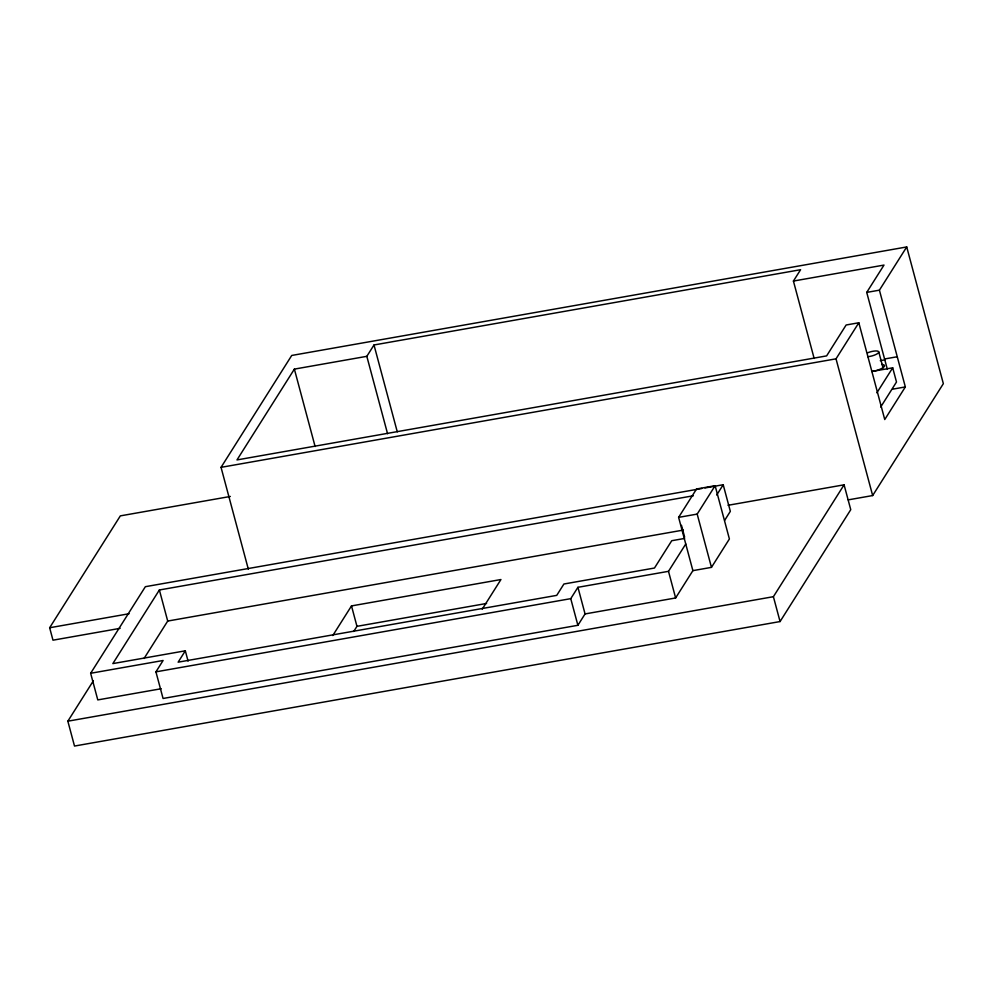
<?xml version="1.0" encoding="UTF-8"?>
<svg xmlns="http://www.w3.org/2000/svg" width="993" height="993" viewBox="0 0 993 993"><rect width="100%" height="100%" fill="white"/><g stroke="black" fill="none" stroke-linecap="round" stroke-linejoin="round"><path stroke-width="1.49" d="M120.141 628.333L52.977 640.187L49.65 627.75L120.339 515.876L230.326 496.463M161.189 688.732L97.786 699.916L90.648 673.279L145.363 586.689L701.865 488.494M248.324 569.175L221.042 467.343L291.731 355.457L906.721 246.947L943.35 383.67L872.661 495.557L848.233 499.864M728.03 505.288L844.087 484.82L850.753 509.67L780.064 621.556L74.5 746.053L67.847 721.191L93.33 680.863M814.161 358.473L793.419 281.056L800.594 269.711L374.001 344.981L366.827 356.326L294.375 369.111L236.992 459.92L826.623 355.891L846.135 324.996L858.821 322.762L884.751 419.53L905.343 386.935L879.413 290.167L906.721 246.947M693.362 495.768L159.376 589.979L112.854 663.597L185.319 650.812L188.087 661.177M144.035 658.508L167.705 621.059L159.376 589.979M685.753 544.003L668.5 571.323L577.926 587.31L585.063 613.935L577.889 625.292L163.063 698.476L155.926 671.851L163.1 660.494L90.648 673.279M185.319 650.812L178.144 662.17L556.738 595.366L563.912 584.008L654.474 568.033L671.74 540.713L684.599 538.442M332.779 635.532L351.497 605.916L500.931 579.54L482.226 609.168M353.707 631.486L356.959 626.335L351.497 605.916M577.889 625.292L570.752 598.655L577.926 587.31M692.891 570.64L711.46 567.363L697.185 514.089L715.121 485.714L696.552 488.99L678.616 517.365L692.891 570.64L675.625 597.96L585.063 613.935M716.698 495.035L723.202 484.733L704.906 487.96M887.27 369.048L866.728 292.401L883.993 265.081L793.419 281.056M724.654 520.382L730.339 511.37L723.202 484.733M872.661 495.557L836.019 358.833L858.821 322.762M711.46 567.363L729.396 538.976L715.121 485.714M876.881 392.818L892.695 367.807L871.68 371.506M880.692 407.031L896.493 382.007L892.695 367.807M780.064 621.556L773.398 596.694L844.087 484.82M866.728 292.401L879.413 290.167M221.042 467.343L836.019 358.833M884.577 358.982L897.25 356.748M880.282 360.67L884.862 359.851M892.657 389.169L905.343 386.935M49.65 627.75L129.078 613.736M678.616 517.365L697.185 514.089M167.705 621.059L683.383 530.063M356.959 626.335L486.582 603.459M155.926 671.851L570.752 598.655M67.847 721.191L773.398 596.694M867.497 352.863A7.671 2.172 -15 0 1 878.78 351.981L883.038 367.844M681.471 525.309L684.649 537.139M668.5 571.323L675.625 597.96M374.001 344.981L397.274 431.831M366.827 356.326L387.568 433.742M294.375 369.111L315.116 446.527M878.78 351.981A7.671 2.172 -15 0 1 867.783 356.698M881.647 364.431A9.582 2.718 -15 0 1 883.373 367.398A9.582 2.718 -15 0 1 873.021 371.308"/></g></svg>
